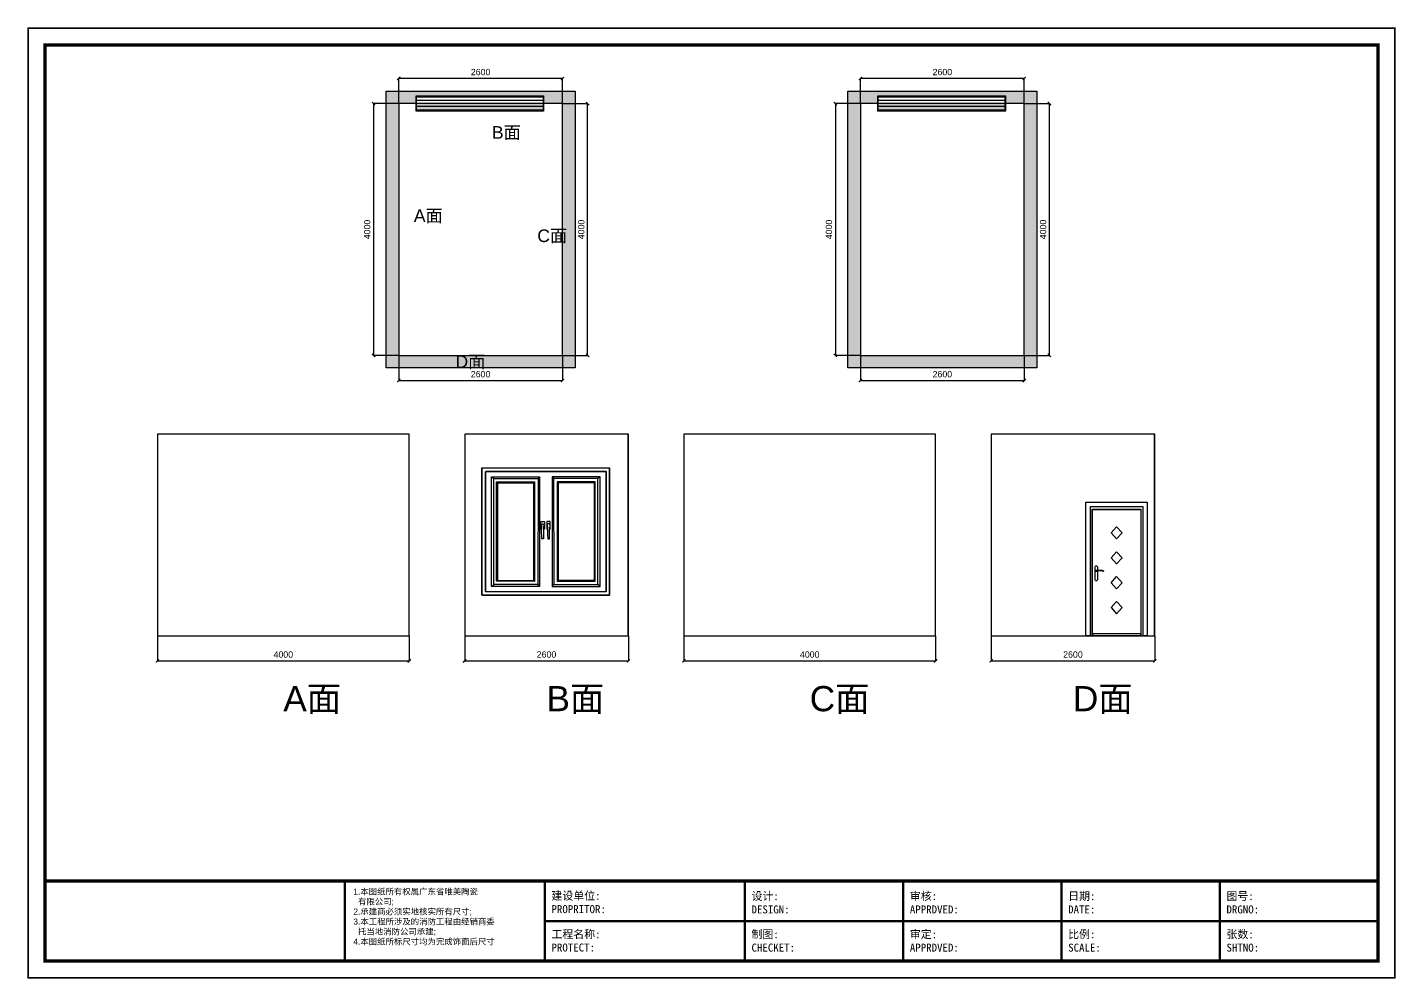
# Model space of a CAD drawing. Header units: inches. Extents: x -9450 to 207408, y -100115 to 6682.
# Drawn here: x -7408 to 7408, y -85115 to -74811 of the extents above; entities that cross this region are included whole.
import ezdxf

# ---------------------------------------------------------------- set-up
doc = ezdxf.new("R2010")
doc.units = ezdxf.units.IN
doc.header["$MEASUREMENT"] = 0
for name, color, linetype in [('A.     05 建筑窗', 5, 'Continuous'), ('hole', 5, 'Continuous'), ('tag', 1, 'Continuous'), ('字体及标识', 7, 'Continuous')]:
    doc.layers.add(name, color=color, linetype=linetype)
doc.layers.add('图纸外框', color=7, linetype='Continuous', lineweight=80)
doc.styles.get("Standard").update_dxf_attribs({"font": 'arial.ttf'})
doc.dimstyles.new('DimStyle', dxfattribs={"dimtxt": 100, "dimasz": 50, "dimexe": 0.18, "dimexo": 0.0625, "dimgap": 50, "dimtad": 1, "dimdec": 0, "dimzin": 0, "dimdsep": 46, "dimtxsty": 'Standard', "dimblk": 'ARCHTICK', "dimcen": 0.09, "dimadec": 0, "dimazin": 0, "dimtfac": 1, "dimtdec": 4, "dimtofl": 0, "dimtmove": 0, "dimatfit": 3, "dimfxl": 1, "dimtolj": 1, "dimtzin": 0, "dimarcsym": 0})

# ---------------------------------------------------------------- blocks, each defined once
blk = doc.blocks.new('图框658')
at = {"color": 0}
for p, q in [((-3849, -8782), (-3849, -9622)), ((-1749, -8782), (-1749, -9622)), ((350, -8782), (350, -9622)), ((2012, -8782), (2012, -9622)), ((3674, -8782), (3674, -9622)), ((5336, -8782), (5336, -9622)), ((-1749, -9202), (6998, -9202))]:
    blk.add_line(p, q, dxfattribs=at)
for points in [[(-7173, 175, 17.5, 17.5, 0), (-7173, -9797, 17.5, 17.5, 0), (7173, -9797, 17.5, 17.5, 0), (7173, 175, 17.5, 17.5, 0)], [(-6998, 0, 35, 35, 0), (-6998, -9622, 35, 35, 0), (6998, -9622, 35, 35, 0), (6998, 0, 35, 35, 0)]]:
    blk.add_lwpolyline(points, format="xyseb", close=True, dxfattribs=at)
blk.add_lwpolyline([(-6998, -8782, 35, 35, 0), (6998, -8782, 35, 35, 0)], format="xyseb", dxfattribs=at)
at = {"color": 0, "char_height": 84, "width": 3278.69, "attachment_point": 1}
for s, insert in [('\\fsimsun|b0|i0|c134|p2;\\H1x;建设单位:\\PPROPRITOR:', (-1680, -8894)), ('\\fsimsun|b0|i0|c134|p2;设计:  \\PDESIGN:', (420, -8897)), ('{\\fSimSun|b0|i0|c134|p2;审核:\\PAPPRDVED:}', (2082, -8897)), ('\\fsimsun|b0|i0|c134|p2;日期: \\PDATE:', (3744, -8897)), ('\\fsimsun|b0|i0|c134|p2;图号:  \\PDRGNO:', (5406, -8897)), ('\\fsimsun|b0|i0|c134|p2;工程名称:\\PPROTECT:', (-1680, -9297)), ('\\fsimsun|b0|i0|c134|p2;制图:  \\PCHECKET:', (420, -9298)), ('{\\fSimSun|b0|i0|c134|p2;审定:\\PAPPRDVED:}', (2082, -9298)), ('{\\fSimSun|b0|i0|c134|p2;比例:\\PSCALE:}', (3744, -9298)), ('{\\fSimSun|b0|i0|c134|p2;张数:\\PSHTNO:}', (5406, -9298))]:
    blk.add_mtext(s, dxfattribs=dict(at, insert=insert))
at = {"layer": '字体及标识', "color": 255, "insert": (-3760, -8860), "char_height": 63, "width": 2000, "attachment_point": 1}
blk.add_mtext('1.本图纸所有权属广东省唯美陶瓷^J  有限公司;^J2.承建商必须实地核实所有尺寸;^J3.本工程所涉及的消防工程由经销商委^J  托当地消防公司承建;^J4.本图纸所标尺寸均为完成饰面后尺寸', dxfattribs=at)
blk = doc.blocks.new('单图框')
at = {"layer": '图纸外框', "color": 7, "xscale": 0.10314960629921, "yscale": 0.10314960629921, "zscale": 0.03937007874016}
blk.add_blockref('图框658', (0, 0), dxfattribs=at)
blk = doc.blocks.new('_ArchTick')
at = {"color": 0, "linetype": 'ByBlock'}
blk.add_lwpolyline([(-0.5, -0.5, 0.4, 0.4, 0), (0.5, 0.5, 0.4, 0.4, 0)], format="xyseb", dxfattribs=at)
blk = doc.blocks.new('*D344')
at = {"color": 0, "linetype": 'ByBlock', "lineweight": -2}
for p, q in [((-1300, -2000.0625), (-1300, -2400.18)), ((1300, -2000.0625), (1300, -2400.18)), ((-1300, -2400), (1300, -2400))]:
    blk.add_line(p, q, dxfattribs=at)
at = {"layer": 'Defpoints'}
for p in [(-1300, -2000), (1300, -2000), (1300, -2400)]:
    blk.add_point(p, dxfattribs=at)
at = {"color": 0, "lineweight": -2, "xscale": 50, "yscale": 50, "zscale": 50, "rotation": 180}
blk.add_blockref('_ArchTick', (-1300, -2400), dxfattribs=at)
at = {"color": 0, "lineweight": -2, "xscale": 50, "yscale": 50, "zscale": 50}
blk.add_blockref('_ArchTick', (1300, -2400), dxfattribs=at)
at = {"color": 0, "insert": (0, -2350), "char_height": 100, "attachment_point": 8}
blk.add_mtext('2600', dxfattribs=at)
blk = doc.blocks.new('*D345')
at = {"color": 0, "linetype": 'ByBlock', "lineweight": -2}
for p, q in [((1300.0625, 2000), (1700.18, 2000)), ((1700, -2000), (1700, 2000)), ((1300.0625, -2000), (1700.18, -2000))]:
    blk.add_line(p, q, dxfattribs=at)
at = {"layer": 'Defpoints'}
for p in [(1300, 2000), (1700, 2000), (1300, -2000)]:
    blk.add_point(p, dxfattribs=at)
at = {"color": 0, "lineweight": -2, "xscale": 50, "yscale": 50, "zscale": 50}
for p, rotation in [((1700, 2000), 90), ((1700, -2000), 270)]:
    blk.add_blockref('_ArchTick', p, dxfattribs=dict(at, rotation=rotation))
at = {"color": 0, "insert": (1650, 0), "char_height": 100, "attachment_point": 8, "rotation": 90}
blk.add_mtext('4000', dxfattribs=at)
blk = doc.blocks.new('*D346')
at = {"color": 0, "linetype": 'ByBlock', "lineweight": -2}
for p, q in [((-1300, 2000.0625), (-1300, 2400.18)), ((1300, 2400), (-1300, 2400)), ((1300, 2000.0625), (1300, 2400.18))]:
    blk.add_line(p, q, dxfattribs=at)
at = {"layer": 'Defpoints'}
for p in [(-1300, 2400), (-1300, 2000), (1300, 2000)]:
    blk.add_point(p, dxfattribs=at)
at = {"color": 0, "lineweight": -2, "xscale": 50, "yscale": 50, "zscale": 50, "rotation": 180}
blk.add_blockref('_ArchTick', (-1300, 2400), dxfattribs=at)
at = {"color": 0, "lineweight": -2, "xscale": 50, "yscale": 50, "zscale": 50}
blk.add_blockref('_ArchTick', (1300, 2400), dxfattribs=at)
at = {"color": 0, "insert": (0, 2450), "char_height": 100, "attachment_point": 8}
blk.add_mtext('2600', dxfattribs=at)
blk = doc.blocks.new('*D347')
at = {"color": 0, "linetype": 'ByBlock', "lineweight": -2}
for p, q in [((-1300.0625, 2000), (-1700.18, 2000)), ((-1700, 2000), (-1700, -2000)), ((-1300.0625, -2000), (-1700.18, -2000))]:
    blk.add_line(p, q, dxfattribs=at)
at = {"layer": 'Defpoints'}
for p in [(-1300, 2000), (-1700, -2000), (-1300, -2000)]:
    blk.add_point(p, dxfattribs=at)
at = {"color": 0, "lineweight": -2, "xscale": 50, "yscale": 50, "zscale": 50}
for p, rotation in [((-1700, 2000), 90), ((-1700, -2000), 270)]:
    blk.add_blockref('_ArchTick', p, dxfattribs=dict(at, rotation=rotation))
at = {"color": 0, "insert": (-1750, 0), "char_height": 100, "attachment_point": 8, "rotation": 90}
blk.add_mtext('4000', dxfattribs=at)
blk = doc.blocks.new('窗户')
at = {"color": 5}
for p, q in [((-600, 28), (600, 28)), ((-600, -28), (600, -28))]:
    blk.add_line(p, q, dxfattribs=at)
blk.add_lwpolyline([(-600, 72), (600, 72), (600, -72), (-600, -72)], close=True, dxfattribs=at)
at = {"layer": 'A.     05 建筑窗'}
blk.add_line((-600, 0), (600, 0), dxfattribs=at)
blk = doc.blocks.new('房间5墙面方向标识')
at = {"layer": 'tag', "char_height": 200, "attachment_point": 1}
for s, insert in [('B面', (179, 1642)), ('A面', (-1061, 320)), ('C面', (900, 0)), ('D面', (-400, -2000))]:
    blk.add_mtext(s, dxfattribs=dict(at, insert=insert))
blk = doc.blocks.new('*D352')
at = {"color": 0, "linetype": 'ByBlock', "lineweight": -2}
for p, q in [((0, -0.0625), (0, -400.18)), ((4000, -0.0625), (4000, -400.18)), ((0, -400), (4000, -400))]:
    blk.add_line(p, q, dxfattribs=at)
at = {"layer": 'Defpoints'}
for p in [(0, 0), (4000, 0), (4000, -400)]:
    blk.add_point(p, dxfattribs=at)
at = {"color": 0, "lineweight": -2, "xscale": 50, "yscale": 50, "zscale": 50, "rotation": 180}
blk.add_blockref('_ArchTick', (0, -400), dxfattribs=at)
at = {"color": 0, "lineweight": -2, "xscale": 50, "yscale": 50, "zscale": 50}
blk.add_blockref('_ArchTick', (4000, -400), dxfattribs=at)
at = {"color": 0, "insert": (2000, -350), "char_height": 100, "attachment_point": 8}
blk.add_mtext('4000', dxfattribs=at)
blk = doc.blocks.new('房间5墙面整体铺贴方案3')
blk.add_lwpolyline([(0, -3200), (4000, -3200), (4000, 0), (0, 0)], close=True)
blk = doc.blocks.new('*D355')
at = {"color": 0, "linetype": 'ByBlock', "lineweight": -2}
for p, q in [((0, -0.0625), (0, -400.18)), ((2600, -0.0625), (2600, -400.18)), ((0, -400), (2600, -400))]:
    blk.add_line(p, q, dxfattribs=at)
at = {"layer": 'Defpoints'}
for p in [(0, 0), (2600, 0), (2600, -400)]:
    blk.add_point(p, dxfattribs=at)
at = {"color": 0, "lineweight": -2, "xscale": 50, "yscale": 50, "zscale": 50, "rotation": 180}
blk.add_blockref('_ArchTick', (0, -400), dxfattribs=at)
at = {"color": 0, "lineweight": -2, "xscale": 50, "yscale": 50, "zscale": 50}
blk.add_blockref('_ArchTick', (2600, -400), dxfattribs=at)
at = {"color": 0, "insert": (1300, -350), "char_height": 100, "attachment_point": 8}
blk.add_mtext('2600', dxfattribs=at)
blk = doc.blocks.new('窗前视')
at = {"linetype": 'ByBlock'}
for p, q in [((-1.488, 3.097), (-1.482, 3.103)), ((-1.488, 0.013), (-1.488, 3.097)), ((-1.482, 3.103), (1.482, 3.103)), ((-1.482, 3.087), (-1.472, 3.1)), ((-1.482, 0.113), (-1.482, 3.087)), ((-1.472, 3.1), (1.472, 3.097)), ((-1.405, 0.093), (-1.402, 3.007)), ((-1.402, 3.007), (-1.395, 3.017)), ((-1.398, 3.003), (-1.392, 3.01)), ((-1.398, 0.097), (-1.398, 3.003)), ((-1.395, 3.017), (1.402, 3.017)), ((-1.392, 3.01), (-1.332, 3.01)), ((-1.332, 3.01), (1.398, 3.01)), ((-1.265, 0.22), (-1.262, 2.883)), ((-1.262, 2.883), (-0.142, 2.883)), ((-1.262, 2.883), (-1.212, 2.84)), ((-0.142, 2.883), (-0.178, 2.84)), ((-0.142, 2.883), (-0.142, 0.217)), ((1.268, 2.883), (0.148, 2.883)), ((0.148, 2.883), (0.148, 0.217)), ((0.148, 2.883), (0.185, 2.84)), ((1.268, 2.883), (1.218, 2.84)), ((1.272, 0.22), (1.268, 2.883)), ((1.398, 3.01), (1.405, 3.003)), ((1.402, 3.017), (1.408, 3.01)), ((1.405, 3.003), (1.402, 0.097)), ((1.408, 3.01), (1.408, 0.093)), ((1.472, 3.097), (1.482, 3.087)), ((1.482, 3.087), (1.481, 0.007)), ((1.482, 3.103), (1.488, 3.097)), ((1.488, 3.097), (1.485, 0.003)), ((-1.212, 2.84), (-0.178, 2.84)), ((-1.208, 0.263), (-1.212, 2.84)), ((-1.148, 0.343), (-1.145, 2.76)), ((-1.145, 2.76), (-0.258, 2.76)), ((-1.145, 2.76), (-1.125, 2.737)), ((-1.125, 2.737), (-0.282, 2.737)), ((-1.125, 2.737), (-1.125, 0.363)), ((-0.282, 2.737), (-0.282, 0.363)), ((-0.258, 2.76), (-0.262, 0.34)), ((-0.178, 2.84), (-0.182, 0.263)), ((1.218, 2.84), (0.185, 2.84)), ((0.185, 2.84), (0.188, 0.263)), ((1.152, 2.76), (0.265, 2.76)), ((0.265, 2.76), (0.268, 0.34)), ((1.132, 2.737), (0.288, 2.737)), ((0.288, 2.737), (0.288, 0.363)), ((1.152, 2.76), (1.132, 2.737)), ((1.132, 2.737), (1.132, 0.363)), ((1.155, 0.343), (1.152, 2.76)), ((1.215, 0.263), (1.218, 2.84)), ((-0.112, 1.797), (-0.108, 1.8)), ((-0.112, 1.61), (-0.112, 1.797)), ((-0.098, 1.603), (-0.112, 1.61)), ((-0.098, 1.61), (-0.112, 1.61)), ((-0.108, 1.8), (-0.038, 1.8)), ((-0.102, 1.727), (-0.092, 1.737)), ((-0.102, 1.727), (-0.098, 1.61)), ((-0.092, 1.373), (-0.098, 1.603)), ((-0.092, 1.737), (-0.055, 1.737)), ((-0.055, 1.737), (-0.042, 1.723)), ((-0.042, 1.723), (-0.048, 1.643)), ((-0.048, 1.643), (-0.048, 1.61)), ((-0.035, 1.61), (-0.048, 1.6)), ((-0.048, 1.61), (-0.035, 1.61)), ((-0.048, 1.6), (-0.048, 1.483)), ((-0.038, 1.8), (-0.032, 1.79)), ((-0.032, 1.633), (-0.035, 1.61)), ((-0.032, 1.79), (-0.032, 1.633)), ((0.032, 1.8), (0.025, 1.79)), ((0.025, 1.79), (0.025, 1.633)), ((0.025, 1.633), (0.028, 1.61)), ((0.028, 1.61), (0.042, 1.6)), ((0.042, 1.61), (0.028, 1.61)), ((0.102, 1.8), (0.032, 1.8)), ((0.048, 1.737), (0.035, 1.723)), ((0.035, 1.723), (0.042, 1.643)), ((0.042, 1.643), (0.042, 1.61)), ((0.042, 1.6), (0.042, 1.483)), ((0.085, 1.737), (0.048, 1.737)), ((0.095, 1.727), (0.085, 1.737)), ((0.085, 1.373), (0.092, 1.603)), ((0.095, 1.727), (0.092, 1.61)), ((0.092, 1.603), (0.105, 1.61)), ((0.092, 1.61), (0.105, 1.61)), ((0.105, 1.797), (0.102, 1.8)), ((0.105, 1.61), (0.105, 1.797)), ((-0.055, 1.373), (-0.092, 1.373)), ((-0.048, 1.483), (-0.055, 1.387)), ((-0.055, 1.387), (-0.055, 1.373)), ((0.042, 1.483), (0.048, 1.387)), ((0.048, 1.387), (0.048, 1.373)), ((0.048, 1.373), (0.085, 1.373)), ((-1.148, 0.343), (-1.125, 0.363)), ((-0.262, 0.34), (-1.148, 0.343)), ((-1.125, 0.363), (-0.282, 0.363)), ((-0.262, 0.34), (-0.282, 0.363)), ((0.268, 0.34), (0.288, 0.363)), ((0.268, 0.34), (1.155, 0.343)), ((1.132, 0.363), (0.288, 0.363)), ((1.155, 0.343), (1.132, 0.363)), ((-1.485, 0), (-1.488, 0.013)), ((-1.479, 0.019), (-1.482, 0.113)), ((-1.472, 0.007), (-1.479, 0.019)), ((1.472, 0.007), (-1.472, 0.007)), ((-1.395, 0.083), (-1.405, 0.093)), ((-1.392, 0.09), (-1.398, 0.097)), ((1.402, 0.087), (-1.395, 0.083)), ((1.395, 0.09), (-1.392, 0.09)), ((-1.265, 0.22), (-1.208, 0.263)), ((-0.142, 0.217), (-1.265, 0.22)), ((-0.182, 0.263), (-1.208, 0.263)), ((-0.142, 0.217), (-0.182, 0.263)), ((0.148, 0.217), (0.188, 0.263)), ((0.148, 0.217), (1.272, 0.22)), ((0.188, 0.263), (1.215, 0.263)), ((1.272, 0.22), (1.215, 0.263)), ((1.402, 0.097), (1.395, 0.09)), ((1.408, 0.093), (1.402, 0.087)), ((1.481, 0.007), (1.472, 0.007)), ((1.485, 0.003), (1.475, 0)), ((1.475, 0), (-1.485, 0))]:
    blk.add_line(p, q, dxfattribs=at)
blk = doc.blocks.new('房间5墙面整体铺贴方案2')
blk.add_lwpolyline([(0, -3200), (2596, -3200), (2596, 0), (0, 0)], close=True)
at = {"layer": 'hole', "xscale": 680.998217468806, "yscale": 653.694969870783}
blk.add_blockref('窗前视', (1287, -2560), dxfattribs=at)
blk = doc.blocks.new('*D359')
at = {"color": 0, "linetype": 'ByBlock', "lineweight": -2}
for p, q in [((0, -0.0625), (0, -400.18)), ((4000, -0.0625), (4000, -400.18)), ((0, -400), (4000, -400))]:
    blk.add_line(p, q, dxfattribs=at)
at = {"layer": 'Defpoints'}
for p in [(0, 0), (4000, 0), (4000, -400)]:
    blk.add_point(p, dxfattribs=at)
at = {"color": 0, "lineweight": -2, "xscale": 50, "yscale": 50, "zscale": 50, "rotation": 180}
blk.add_blockref('_ArchTick', (0, -400), dxfattribs=at)
at = {"color": 0, "lineweight": -2, "xscale": 50, "yscale": 50, "zscale": 50}
blk.add_blockref('_ArchTick', (4000, -400), dxfattribs=at)
at = {"color": 0, "insert": (2000, -350), "char_height": 100, "attachment_point": 8}
blk.add_mtext('4000', dxfattribs=at)
blk = doc.blocks.new('房间5墙面整体铺贴方案1')
blk.add_lwpolyline([(0, -3200), (3996, -3200), (3996, 0), (0, 0)], close=True)
blk = doc.blocks.new('*D362')
at = {"color": 0, "linetype": 'ByBlock', "lineweight": -2}
for p, q in [((0, -0.0625), (0, -400.18)), ((2600, -0.0625), (2600, -400.18)), ((0, -400), (2600, -400))]:
    blk.add_line(p, q, dxfattribs=at)
at = {"layer": 'Defpoints'}
for p in [(0, 0), (2600, 0), (2600, -400)]:
    blk.add_point(p, dxfattribs=at)
at = {"color": 0, "lineweight": -2, "xscale": 50, "yscale": 50, "zscale": 50, "rotation": 180}
blk.add_blockref('_ArchTick', (0, -400), dxfattribs=at)
at = {"color": 0, "lineweight": -2, "xscale": 50, "yscale": 50, "zscale": 50}
blk.add_blockref('_ArchTick', (2600, -400), dxfattribs=at)
at = {"color": 0, "insert": (1300, -350), "char_height": 100, "attachment_point": 8}
blk.add_mtext('2600', dxfattribs=at)
blk = doc.blocks.new('门前视')
at = {"linetype": 'ByBlock'}
for p, q in [((-1.243, 4.917), (1.243, 4.917)), ((-1.243, 0), (-1.243, 4.917)), ((1.076, 4.75), (-1.077, 4.75)), ((-1.077, 4.75), (-1.077, 0)), ((-0.987, 0), (-0.987, 4.66)), ((-0.987, 4.66), (0.983, 4.66)), ((-0.979, 0.067), (-0.979, 4.654)), ((-0.977, 4.654), (0.976, 4.654)), ((0.976, 4.654), (0.976, 0.067)), ((0.983, 4.66), (0.983, 0)), ((1.076, 0), (1.076, 4.75)), ((1.243, 4.917), (1.243, 0)), ((-0.227, 3.79), (-0.003, 4.014)), ((-0.227, 3.79), (-0.003, 3.567)), ((-0.003, 4.014), (0.22, 3.79)), ((-0.003, 3.567), (0.22, 3.79)), ((-0.227, 2.87), (-0.003, 3.094)), ((-0.003, 3.094), (0.22, 2.87)), ((-0.873, 2.54), (-0.853, 2.567)), ((-0.873, 2.057), (-0.873, 2.54)), ((-0.853, 2.567), (-0.837, 2.574)), ((-0.837, 2.574), (-0.817, 2.574)), ((-0.817, 2.574), (-0.8, 2.567)), ((-0.8, 2.567), (-0.78, 2.537)), ((-0.78, 2.537), (-0.78, 2.06)), ((-0.227, 2.87), (-0.003, 2.647)), ((-0.003, 2.647), (0.22, 2.87)), ((-0.857, 2.03), (-0.873, 2.057)), ((-0.837, 2.02), (-0.857, 2.03)), ((-0.853, 2.39), (-0.84, 2.41)), ((-0.847, 2.374), (-0.853, 2.39)), ((-0.827, 2.364), (-0.847, 2.374)), ((-0.84, 2.41), (-0.8, 2.417)), ((-0.807, 2.027), (-0.837, 2.02)), ((-0.813, 2.37), (-0.827, 2.364)), ((-0.773, 2.384), (-0.813, 2.37)), ((-0.787, 2.044), (-0.807, 2.027)), ((-0.8, 2.417), (-0.666, 2.42)), ((-0.78, 2.06), (-0.787, 2.044)), ((-0.713, 2.394), (-0.773, 2.384)), ((-0.653, 2.392), (-0.713, 2.394)), ((-0.666, 2.42), (-0.587, 2.41)), ((-0.593, 2.39), (-0.653, 2.392)), ((-0.567, 2.384), (-0.593, 2.39)), ((-0.587, 2.41), (-0.537, 2.397)), ((-0.55, 2.37), (-0.567, 2.384)), ((-0.54, 2.37), (-0.55, 2.37)), ((-0.533, 2.377), (-0.54, 2.37)), ((-0.537, 2.397), (-0.531, 2.389)), ((-0.531, 2.389), (-0.533, 2.377)), ((-0.227, 1.954), (-0.003, 2.177)), ((-0.003, 2.177), (0.22, 1.954)), ((-0.227, 1.954), (-0.003, 1.73)), ((-0.003, 1.73), (0.22, 1.954)), ((-0.223, 1.034), (0, 1.257)), ((-0.223, 1.034), (0, 0.81)), ((0, 1.257), (0.223, 1.034)), ((0, 0.81), (0.223, 1.034)), ((-1.077, 0), (-1.243, 0)), ((-1.077, 0), (-0.987, 0)), ((-0.987, 0), (-0.979, 0.01)), ((-0.973, 0.067), (-0.979, 0.067)), ((-0.979, 0.067), (-0.979, 0.01)), ((-0.979, 0.01), (0.976, 0.01)), ((0.976, 0.067), (-0.973, 0.067)), ((0.976, 0.01), (0.976, 0.067)), ((0.983, 0), (0.976, 0.01)), ((0.983, 0), (1.076, 0)), ((1.243, 0), (1.076, 0))]:
    blk.add_line(p, q, dxfattribs=at)
blk = doc.blocks.new('房间5墙面整体铺贴方案0')
blk.add_lwpolyline([(0, -3200), (2596, -3200), (2596, 0), (0, 0)], close=True)
at = {"layer": 'hole', "xscale": 391.657766697495, "yscale": 430.948505186089}
blk.add_blockref('门前视', (1994, -3200), dxfattribs=at)
blk = doc.blocks.new('房间5墙轮廓20170103101246743')
h = blk.add_hatch(color=9)
h.paths.add_polyline_path([(-1300, -2000), (1300, -2000), (1300, 2000), (-1300, 2000)])
h.paths.add_polyline_path([(-1500, 2200), (1500, 2200), (1500, -2200), (-1500, -2200)])
h.paths.add_polyline_path([(-1025.1, 2100), (-1025.1, 1900), (999.7, 1900), (999.7, 2100)])
for p, q in [((-1500, 2200), (1500, 2200)), ((-1500, -2200), (-1500, 2200)), ((1500, 2200), (1500, -2200)), ((1300, 2000), (-1300, 2000)), ((-1300, 2000), (-1300, -2000)), ((1300, -2000), (1300, 2000)), ((-1300, -2000), (1300, -2000)), ((1500, -2200), (-1500, -2200))]:
    blk.add_line(p, q)
at = {"layer": 'hole'}
for p, q in [((-1025.1, 2100), (-1025.1, 1900)), ((999.7, 2100), (-1025.1, 2100)), ((-1025.1, 2100), (-1025.1, 1900)), ((999.7, 2100), (-1025.1, 2100)), ((999.7, 1900), (999.7, 2100)), ((999.7, 1900), (999.7, 2100)), ((-1025.1, 1900), (999.7, 1900)), ((-1025.1, 1900), (999.7, 1900))]:
    blk.add_line(p, q, dxfattribs=at)
at = {"layer": 'hole', "xscale": 1.68748620745131, "yscale": 1.68748620745131, "zscale": 1.68748620745131, "rotation": 180}
blk.add_blockref('窗户', (-12.7, 2000, -284.1), dxfattribs=at)
for base, p1, p2, angle, picture, middle in [((-1300, 2400), (1300, 2000), (-1300, 2000), 180, '*D346', (0, 2400)), ((-1700, -2000), (-1300, 2000), (-1300, -2000), 270, '*D347', (-1700, 0)), ((1700, 2000), (1300, -2000), (1300, 2000), 90, '*D345', (1700, 0)), ((1300, -2400), (-1300, -2000), (1300, -2000), 0, '*D344', (0, -2400))]:
    dim = blk.add_linear_dim(base=base, p1=p1, p2=p2, angle=angle, dimstyle='DimStyle', override={"dimpost": '<>'})
    dim.commit()
    dim.dimension.update_dxf_attribs({"geometry": picture, "text_midpoint": middle})
blk = doc.blocks.new('房间5墙面3铺贴')
blk.add_lwpolyline([(0, 0), (4000, 0), (4000, 3200), (0, 3200)], close=True)
blk.add_blockref('房间5墙面整体铺贴方案3', (0, 3200, -1))
at = {"layer": 'tag', "insert": (2000, -800), "char_height": 400, "attachment_point": 1}
blk.add_mtext('A面', dxfattribs=at)
dim = blk.add_linear_dim(base=(4000, -400), p1=(0, 0), p2=(4000, 0), dimstyle='DimStyle', override={"dimpost": '<>'})
dim.commit()
dim.dimension.update_dxf_attribs({"geometry": '*D352', "text_midpoint": (2000, -400)})
blk = doc.blocks.new('房间5墙面2铺贴')
blk.add_lwpolyline([(0, 0), (2600, 0), (2600, 3200), (0, 3200)], close=True)
blk.add_blockref('房间5墙面整体铺贴方案2', (0, 3200, -1))
at = {"layer": 'tag', "insert": (1300, -800), "char_height": 400, "attachment_point": 1}
blk.add_mtext('B面', dxfattribs=at)
dim = blk.add_linear_dim(base=(2600, -400), p1=(0, 0), p2=(2600, 0), dimstyle='DimStyle', override={"dimpost": '<>'})
dim.commit()
dim.dimension.update_dxf_attribs({"geometry": '*D355', "text_midpoint": (1300, -400)})
blk = doc.blocks.new('房间5墙面1铺贴')
blk.add_lwpolyline([(0, 0), (4000, 0), (4000, 3200), (0, 3200)], close=True)
blk.add_blockref('房间5墙面整体铺贴方案1', (0, 3200, -1))
at = {"layer": 'tag', "insert": (2000, -800), "char_height": 400, "attachment_point": 1}
blk.add_mtext('C面', dxfattribs=at)
dim = blk.add_linear_dim(base=(4000, -400), p1=(0, 0), p2=(4000, 0), dimstyle='DimStyle', override={"dimpost": '<>'})
dim.commit()
dim.dimension.update_dxf_attribs({"geometry": '*D359', "text_midpoint": (2000, -400)})
blk = doc.blocks.new('房间5墙面0铺贴')
blk.add_lwpolyline([(0, 0), (2600, 0), (2600, 3200), (0, 3200)], close=True)
blk.add_blockref('房间5墙面整体铺贴方案0', (0, 3200, -1))
at = {"layer": 'tag', "insert": (1300, -800), "char_height": 400, "attachment_point": 1}
blk.add_mtext('D面', dxfattribs=at)
dim = blk.add_linear_dim(base=(2600, -400), p1=(0, 0), p2=(2600, 0), dimstyle='DimStyle', override={"dimpost": '<>'})
dim.commit()
dim.dimension.update_dxf_attribs({"geometry": '*D362', "text_midpoint": (1300, -400)})

msp = doc.modelspace()

# ---------------------------------------------------------------- block references
for name, p, xscale, yscale, zscale in [('单图框', (0, -75000), 10, 10, 10), ('房间5墙轮廓20170103101246743', (-2500, -77000), 0.68181818181818, 0.68181818181818, 0.68181818181818), ('房间5墙轮廓20170103101246743', (2500, -77000), 0.68181818181818, 0.68181818181818, 0.68181818181818), ('房间5墙面方向标识', (-2500, -77000), 0.68181818181818, 0.68181818181818, 0.68181818181818), ('房间5墙面3铺贴', (-6000, -81400), 0.68181818181818, 0.68181818181818, 0.68181818181818), ('房间5墙面2铺贴', (-2672.7, -81400), 0.68181818181818, 0.68181818181818, 0.68181818181818), ('房间5墙面1铺贴', (-300, -81400), 0.68181818181818, 0.68181818181818, 0.68181818181818), ('房间5墙面0铺贴', (3027.3, -81400), 0.68181818181818, 0.68181818181818, 0.68181818181818)]:
    msp.add_blockref(name, p, dxfattribs=dict(xscale=xscale, yscale=yscale, zscale=zscale))

doc.saveas('drawing.dxf')
